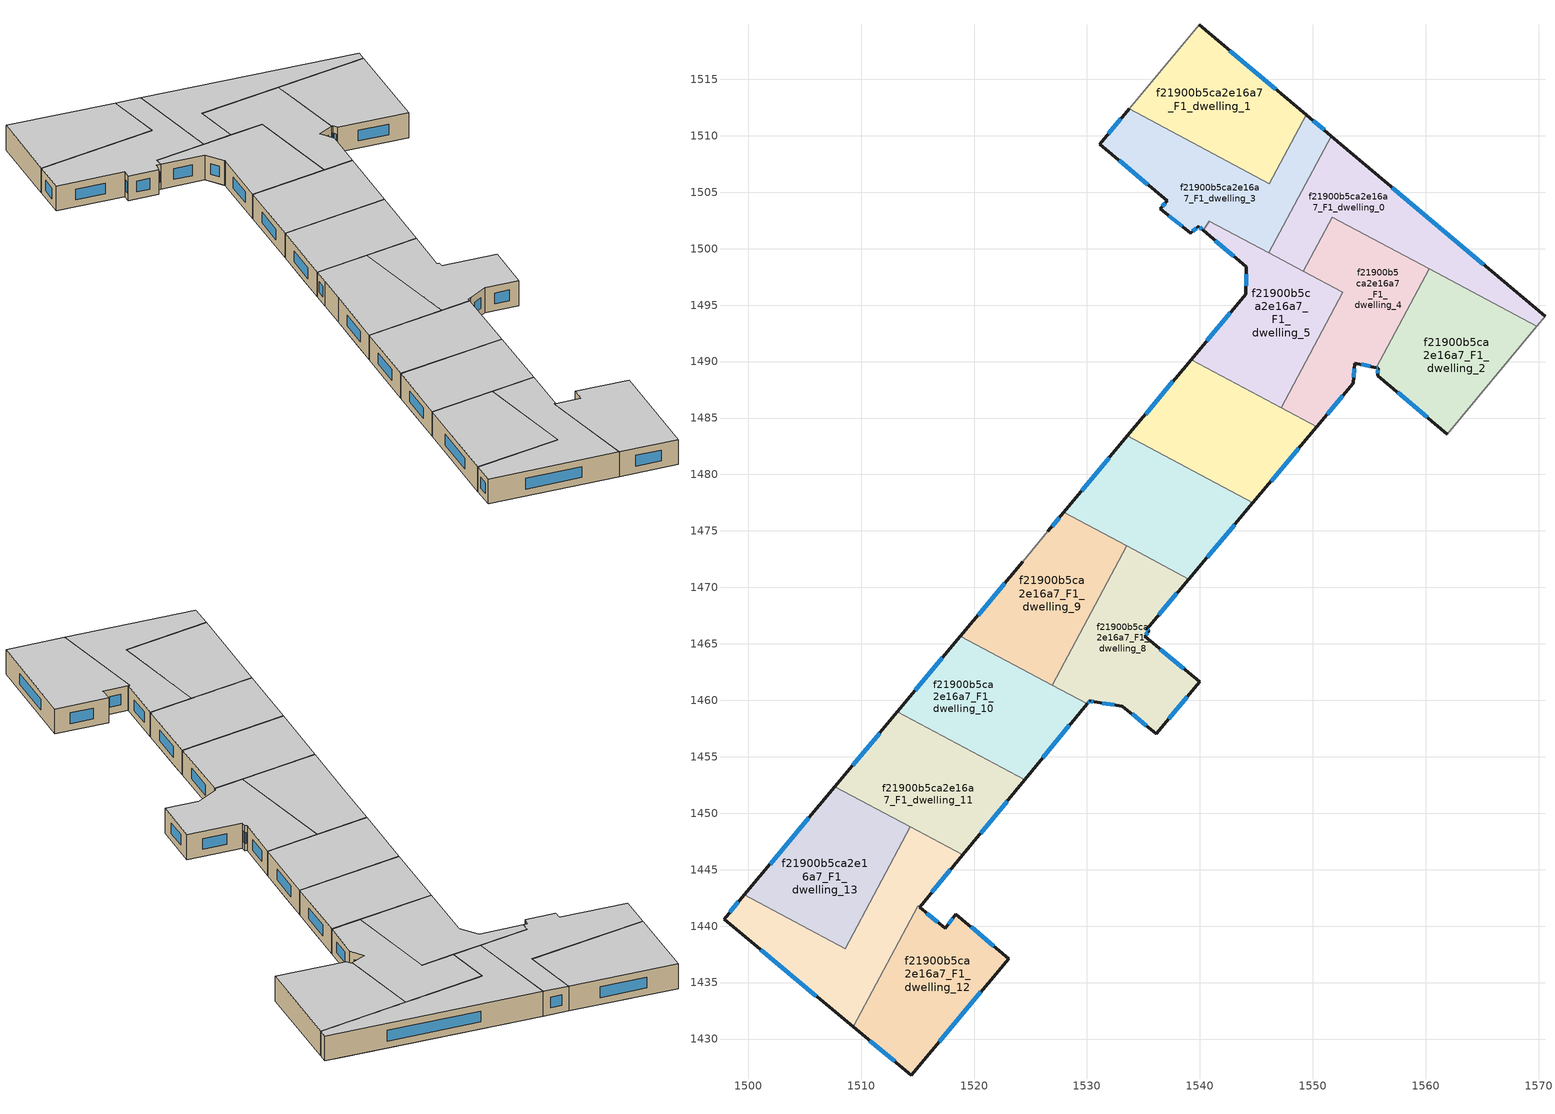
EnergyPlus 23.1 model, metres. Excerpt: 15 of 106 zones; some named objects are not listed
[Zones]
f21900b5ca2e16a7_F1_dwelling_0
 floor to f21900b5ca2e16a7_F0_dwelling_0 (EU_floor_Construction): 1569.01,1495.33 1552.14,1502.97 1551.99,1502.64 1551.72,1502.79 1549.45,1498.54 1546.3,1499.97 1551.63,1509.98 z3
 floor to f21900b5ca2e16a7_F0_dwelling_2 (EU_floor_Construction): 1569.01,1495.33 1570.56,1494.02 1569.83,1493.13 1561.61,1497.51 1562.05,1498.48 z3
 floor to f21900b5ca2e16a7_F0_dwelling_5 (EU_floor_Construction): 1549.45,1498.54 1549.16,1497.99 1546.11,1499.62 1546.3,1499.97 z3
 floor to f21900b5ca2e16a7_F0_dwelling_4 (EU_floor_Construction): 1562.05,1498.48 1561.61,1497.51 1551.99,1502.64 1552.14,1502.97 z3
 wall outside (EU_wall_Construction): 1570.56,1494.02 1551.63,1509.98 z3:6
 wall adiabatic (EU_wall_Construction): 1569.83,1493.13 1570.56,1494.02 z3:6
 wall to f21900b5ca2e16a7_F1_dwelling_4 (EU_wall_Construction): 1549.16,1497.99 1551.72,1502.79 1560.3,1498.21 z3:6
 wall to f21900b5ca2e16a7_F1_dwelling_3 (EU_wall_Construction): 1551.63,1509.98 1546.11,1499.62 z3:6
 wall to f21900b5ca2e16a7_F1_dwelling_2 (EU_wall_Construction): 1560.31,1498.21 1569.83,1493.13 z3:6
 wall to f21900b5ca2e16a7_F1_dwelling_5 (EU_wall_Construction): 1546.11,1499.62 1549.16,1497.99 z3:6
 window (EU_Window_Construction): 1565.15,1498.58 1557.04,1505.42 z3.86:5.14
 ceiling to f21900b5ca2e16a7_F2_dwelling_0 (EU_floor_Construction): 1569.83,1493.13 1570.56,1494.02 1551.63,1509.98 1546.11,1499.62 1549.16,1497.99 1551.72,1502.79 z6
f21900b5ca2e16a7_F1_dwelling_1
 floor to f21900b5ca2e16a7_F0_dwelling_1 (EU_floor_Construction): 1547.67,1513.31 1544.62,1506.57 1533.73,1512.38 1539.95,1519.82 z3
 floor to f21900b5ca2e16a7_F0_dwelling_3 (EU_floor_Construction): 1549.4,1511.85 1546.15,1505.75 1544.62,1506.57 1547.67,1513.31 z3
 wall outside (EU_wall_Construction): 1549.4,1511.85 1539.95,1519.82 z3:6
 wall to f21900b5ca2e16a7_F1_dwelling_3 (EU_wall_Construction): 1533.73,1512.38 1546.15,1505.75 1549.4,1511.85 z3:6
 wall adiabatic (EU_wall_Construction): 1539.95,1519.82 1533.73,1512.38 z3:6
 window (EU_Window_Construction): 1546.7,1514.13 1542.65,1517.54 z3.86:5.14
 ceiling to f21900b5ca2e16a7_F2_dwelling_1 (EU_floor_Construction): 1546.15,1505.75 1549.4,1511.85 1539.95,1519.82 1533.73,1512.38 z6
f21900b5ca2e16a7_F1_dwelling_10
 floor to f21900b5ca2e16a7_F0_dwelling_10 (EU_floor_Construction): 1530.02,1459.68 1524.5,1452.98 1520.74,1454.98 1524.26,1462.75 z3
 floor to f21900b5ca2e16a7_F0_dwelling_11 (EU_floor_Construction): 1524.26,1462.75 1520.74,1454.98 1513.22,1459 1518.79,1465.67 z3
 wall outside (EU_wall_Construction): 1524.5,1452.98 1530.02,1459.68 / 1518.79,1465.67 1513.22,1459 z3:6
 wall to f21900b5ca2e16a7_F1_dwelling_11 (EU_wall_Construction): 1513.22,1459 1524.5,1452.98 z3:6
 wall to f21900b5ca2e16a7_F1_dwelling_9 (EU_wall_Construction): 1526.93,1461.33 1518.79,1465.67 z3:6
 wall to f21900b5ca2e16a7_F1_dwelling_8 (EU_wall_Construction): 1530.02,1459.68 1526.93,1461.33 z3:6
 window (EU_Window_Construction): 1526.08,1454.9 1528.44,1457.77 / 1517.2,1463.76 1514.81,1460.9 z3.86:5.14
 ceiling to f21900b5ca2e16a7_F2_dwelling_10 (EU_floor_Construction): 1524.5,1452.98 1530.02,1459.68 1518.79,1465.67 1513.22,1459 z6
f21900b5ca2e16a7_F1_dwelling_11
 floor to f21900b5ca2e16a7_F0_dwelling_11 (EU_floor_Construction): 1520.74,1454.98 1519.94,1453.21 1511.55,1457.01 1513.22,1459 z3
 floor to f21900b5ca2e16a7_F0_dwelling_10 (EU_floor_Construction): 1524.5,1452.98 1523.4,1451.64 1519.94,1453.21 1520.74,1454.98 z3
 floor to f21900b5ca2e16a7_F0_dwelling_12 (EU_floor_Construction): 1523.4,1451.64 1519.01,1446.31 1507.66,1452.36 1511.55,1457.01 z3
 wall outside (EU_wall_Construction): 1519.01,1446.31 1524.5,1452.98 / 1513.22,1459 1507.66,1452.36 z3:6
 wall to f21900b5ca2e16a7_F1_dwelling_13 (EU_wall_Construction): 1507.66,1452.36 1514.36,1448.79 z3:6
 wall to f21900b5ca2e16a7_F1_dwelling_14 (EU_wall_Construction): 1514.36,1448.79 1519.01,1446.31 z3:6
 window (EU_Window_Construction): 1520.58,1448.22 1522.93,1451.08 / 1511.63,1457.1 1509.25,1454.25 z3.86:5.14
 ceiling to f21900b5ca2e16a7_F2_dwelling_11 (EU_floor_Construction): 1519.01,1446.31 1524.5,1452.98 1513.22,1459 1507.66,1452.36 z6
f21900b5ca2e16a7_F1_dwelling_12
 floor to f21900b5ca2e16a7_F0_dwelling_13 (EU_floor_Construction): 1523.07,1437.12 1514.45,1426.8 1509.98,1430.52 1515.06,1441.74 1515.17,1441.66 1517.43,1439.82 1518.39,1441.04 z3
 floor to f21900b5ca2e16a7_F0_dwelling_15 (EU_floor_Construction): 1515.06,1441.74 1509.98,1430.52 1509.31,1431.08 1515.01,1441.78 z3
 wall outside (EU_wall_Construction): 1509.31,1431.08 1514.45,1426.8 1523.07,1437.12 1518.39,1441.04 1517.43,1439.82 1515.17,1441.65 z3:6
 wall to f21900b5ca2e16a7_F1_dwelling_14 (EU_wall_Construction): 1515.17,1441.66 1515.01,1441.79 / 1515.01,1441.78 1509.31,1431.08 z3:6
 window (EU_Window_Construction): 1516.91,1429.75 1520.61,1434.17 / 1510.77,1429.86 1512.98,1428.03 / 1516.78,1440.34 1515.82,1441.13 / 1518.12,1440.69 1517.7,1440.17 / 1521.73,1438.24 1519.73,1439.92 z3.86:5.14
 ceiling to f21900b5ca2e16a7_F2_dwelling_12 (EU_floor_Construction): 1514.45,1426.8 1523.07,1437.12 1518.39,1441.04 1517.43,1439.82 1515.17,1441.65 1515.01,1441.79 1509.31,1431.08 z6
f21900b5ca2e16a7_F1_dwelling_13
 floor to f21900b5ca2e16a7_F0_dwelling_14 (EU_floor_Construction): 1513.3,1447.64 1510.83,1442.17 1508.6,1437.98 1499.64,1442.76 1506.35,1450.79 z3
 floor to f21900b5ca2e16a7_F0_dwelling_12 (EU_floor_Construction): 1514.36,1448.79 1513.66,1447.48 1506.35,1450.79 1507.66,1452.36 z3
 floor to f21900b5ca2e16a7_F0_dwelling_15 (EU_floor_Construction): 1513.66,1447.48 1510.83,1442.17 1513.3,1447.64 z3
 wall outside (EU_wall_Construction): 1507.66,1452.36 1499.64,1442.76 z3:6
 wall to f21900b5ca2e16a7_F1_dwelling_14 (EU_wall_Construction): 1499.64,1442.76 1508.6,1437.98 1514.36,1448.79 z3:6
 window (EU_Window_Construction): 1505.37,1449.61 1501.93,1445.5 z3.86:5.14
 ceiling to f21900b5ca2e16a7_F2_dwelling_13 (EU_floor_Construction): 1508.6,1437.98 1514.36,1448.79 1507.66,1452.36 1499.64,1442.76 z6
f21900b5ca2e16a7_F1_dwelling_14
 floor to f21900b5ca2e16a7_F0_dwelling_14 (EU_floor_Construction): 1510.83,1442.17 1508.73,1437.53 1498.97,1441.95 1499.64,1442.76 1508.6,1437.98 z3
 floor to f21900b5ca2e16a7_F0_dwelling_15 (EU_floor_Construction): 1516.98,1445.97 1515.07,1441.74 1515.01,1441.79 1509.31,1431.08 1497.85,1440.62 1498.97,1441.95 1508.73,1437.53 1510.83,1442.17 1513.66,1447.48 z3
 floor to f21900b5ca2e16a7_F0_dwelling_13 (EU_floor_Construction): 1518.25,1445.4 1515.17,1441.66 1515.07,1441.74 1516.98,1445.97 z3
 floor to f21900b5ca2e16a7_F0_dwelling_12 (EU_floor_Construction): 1519.01,1446.31 1518.25,1445.4 1513.66,1447.48 1514.36,1448.79 z3
 wall outside (EU_wall_Construction): 1515.17,1441.66 1519.01,1446.31 / 1499.64,1442.76 1497.85,1440.62 1509.31,1431.08 z3:6
 window (EU_Window_Construction): 1516.27,1442.99 1517.91,1444.98 / 1501.12,1437.89 1506.03,1433.81 / 1499.13,1442.15 1498.36,1441.23 z3.86:5.14
 ceiling to f21900b5ca2e16a7_F2_dwelling_14 (EU_floor_Construction): 1509.31,1431.08 1515.01,1441.79 1515.17,1441.66 1519.01,1446.31 1514.36,1448.79 1508.6,1437.98 1499.64,1442.76 1497.85,1440.62 z6
f21900b5ca2e16a7_F1_dwelling_2
 floor to f21900b5ca2e16a7_F0_dwelling_2 (EU_floor_Construction): 1569.83,1493.13 1561.92,1483.58 1557.12,1487.6 1561.61,1497.51 z3
 floor to f21900b5ca2e16a7_F0_dwelling_4 (EU_floor_Construction): 1561.61,1497.51 1557.12,1487.6 1555.74,1488.77 1555.78,1489.43 1555.64,1489.46 1560.3,1498.21 z3
 wall outside (EU_wall_Construction): 1555.64,1489.46 1555.78,1489.43 1555.74,1488.77 1561.92,1483.58 z3:6
 wall to f21900b5ca2e16a7_F1_dwelling_4 (EU_wall_Construction): 1560.3,1498.21 1555.64,1489.46 z3:6
 wall adiabatic (EU_wall_Construction): 1561.92,1483.58 1569.83,1493.13 z3:6
 window (EU_Window_Construction): 1557.5,1487.29 1560.15,1485.06 / 1555.77,1489.24 1555.75,1488.96 / 1555.68,1489.45 1555.74,1489.43 z3.86:5.14
 ceiling to f21900b5ca2e16a7_F2_dwelling_2 (EU_floor_Construction): 1561.92,1483.58 1569.83,1493.13 1560.3,1498.21 1555.64,1489.46 1555.78,1489.43 1555.74,1488.77 z6
f21900b5ca2e16a7_F1_dwelling_3
 floor to f21900b5ca2e16a7_F0_dwelling_3 (EU_floor_Construction): 1550.46,1510.96 1545.62,1500.28 1537.03,1504.17 1537.1,1504.24 1531.14,1509.27 1533.08,1511.6 1544.54,1506.41 1544.62,1506.57 1546.15,1505.75 1549.4,1511.85 z3
 floor to f21900b5ca2e16a7_F0_dwelling_1 (EU_floor_Construction): 1544.62,1506.57 1544.54,1506.41 1533.08,1511.6 1533.73,1512.38 z3
 floor to f21900b5ca2e16a7_F0_dwelling_5 (EU_floor_Construction): 1546.3,1499.97 1546.11,1499.62 1540.82,1502.43 1540.28,1501.63 1539.85,1501.98 1539.2,1501.34 1536.48,1503.54 1537.03,1504.17 z3
 floor to f21900b5ca2e16a7_F0_dwelling_0 (EU_floor_Construction): 1551.63,1509.98 1546.3,1499.97 1545.62,1500.28 1550.46,1510.96 z3
 wall outside (EU_wall_Construction): 1533.73,1512.38 1531.14,1509.27 1537.1,1504.24 1536.48,1503.54 1539.2,1501.34 1539.85,1501.98 1540.27,1501.63 / 1551.63,1509.98 1549.4,1511.85 z3:6
 wall to f21900b5ca2e16a7_F1_dwelling_5 (EU_wall_Construction): 1540.28,1501.63 1540.82,1502.43 1546.11,1499.62 z3:6
 window (EU_Window_Construction): 1532.84,1507.83 1535.4,1505.68 / 1532.99,1511.49 1531.88,1510.16 / 1550.99,1510.51 1550.04,1511.32 / 1539.97,1501.88 1540.15,1501.73 / 1539.38,1501.53 1539.66,1501.8 / 1537.26,1502.91 1538.42,1501.97 / 1536.93,1504.04 1536.66,1503.74 z3.86:5.14
 ceiling to f21900b5ca2e16a7_F2_dwelling_3 (EU_floor_Construction): 1546.11,1499.62 1551.63,1509.98 1549.4,1511.85 1546.15,1505.75 1533.73,1512.38 1531.14,1509.27 1537.1,1504.24 1536.48,1503.54 1539.2,1501.34 1539.85,1501.98 1540.28,1501.63 1540.82,1502.43 z6
f21900b5ca2e16a7_F1_dwelling_4
 floor to f21900b5ca2e16a7_F0_dwelling_4 (EU_floor_Construction): 1560.3,1498.21 1555.64,1489.46 1553.72,1489.86 1553.58,1488.08 1552.75,1487.09 1550.52,1488.1 1554.26,1496.36 1550.02,1498.29 1551.99,1502.64 z3
 floor to f21900b5ca2e16a7_F0_dwelling_6 (EU_floor_Construction): 1552.75,1487.09 1550.35,1484.24 1547.2,1485.92 1548.78,1488.89 z3
 floor to f21900b5ca2e16a7_F0_dwelling_0 (EU_floor_Construction): 1551.99,1502.64 1550.02,1498.29 1549.45,1498.54 1551.72,1502.79 z3
 floor to f21900b5ca2e16a7_F0_dwelling_5 (EU_floor_Construction): 1554.26,1496.36 1550.52,1488.1 1548.78,1488.89 1552.64,1496.13 1549.16,1497.99 1549.45,1498.54 z3
 wall outside (EU_wall_Construction): 1550.35,1484.24 1553.58,1488.08 1553.72,1489.86 1555.64,1489.46 z3:6
 wall to f21900b5ca2e16a7_F1_dwelling_5 (EU_wall_Construction): 1549.16,1497.99 1552.64,1496.13 1547.2,1485.92 z3:6
 wall to f21900b5ca2e16a7_F1_dwelling_6 (EU_wall_Construction): 1547.2,1485.92 1550.35,1484.24 z3:6
 window (EU_Window_Construction): 1551.27,1485.34 1552.66,1486.99 / 1554.27,1489.74 1555.09,1489.57 / 1553.62,1488.59 1553.68,1489.35 z3.86:5.14
 ceiling to f21900b5ca2e16a7_F2_dwelling_4 (EU_floor_Construction): 1555.64,1489.46 1560.3,1498.21 1551.72,1502.79 1549.16,1497.99 1552.64,1496.13 1547.2,1485.92 1550.35,1484.24 1553.58,1488.08 1553.72,1489.86 z6
f21900b5ca2e16a7_F1_dwelling_5
 floor to f21900b5ca2e16a7_F0_dwelling_5 (EU_floor_Construction): 1552.64,1496.13 1548.78,1488.89 1541.07,1492.38 1544.07,1495.97 1544.11,1498.42 1540.28,1501.63 1540.82,1502.43 z3
 floor to f21900b5ca2e16a7_F0_dwelling_6 (EU_floor_Construction): 1548.78,1488.89 1547.2,1485.92 1539.23,1490.17 1541.07,1492.38 z3
 wall outside (EU_wall_Construction): 1540.28,1501.63 1544.11,1498.42 1544.07,1496.06 1544.07,1495.97 1539.23,1490.17 z3:6
 wall to f21900b5ca2e16a7_F1_dwelling_6 (EU_wall_Construction): 1539.23,1490.17 1547.2,1485.92 z3:6
 window (EU_Window_Construction): 1542.69,1494.31 1540.61,1491.83 / 1544.1,1497.75 1544.08,1496.73 / 1541.37,1500.71 1543.01,1499.34 z3.86:5.14
 ceiling to f21900b5ca2e16a7_F2_dwelling_5 (EU_floor_Construction): 1547.2,1485.92 1552.64,1496.13 1540.82,1502.43 1540.28,1501.63 1544.11,1498.42 1544.07,1496.06 1544.07,1495.97 1539.23,1490.17 z6
f21900b5ca2e16a7_F1_dwelling_6
 floor to f21900b5ca2e16a7_F0_dwelling_6 (EU_floor_Construction): 1550.35,1484.24 1547.44,1480.77 1535.78,1486.05 1539.23,1490.17 z3
 floor to f21900b5ca2e16a7_F0_dwelling_7 (EU_floor_Construction): 1547.44,1480.77 1544.69,1477.49 1533.58,1483.41 1535.78,1486.05 z3
 wall outside (EU_wall_Construction): 1544.69,1477.49 1550.35,1484.24 / 1539.23,1490.17 1533.58,1483.41 z3:6
 wall to f21900b5ca2e16a7_F1_dwelling_7 (EU_wall_Construction): 1533.58,1483.41 1544.69,1477.49 z3:6
 window (EU_Window_Construction): 1546.31,1479.42 1548.73,1482.31 / 1537.61,1488.24 1535.19,1485.34 z3.86:5.14
 ceiling to f21900b5ca2e16a7_F2_dwelling_6 (EU_floor_Construction): 1544.69,1477.49 1550.35,1484.24 1539.23,1490.17 1533.58,1483.41 z6
f21900b5ca2e16a7_F1_dwelling_7
 floor to f21900b5ca2e16a7_F0_dwelling_7 (EU_floor_Construction): 1544.69,1477.49 1542.12,1474.44 1530.48,1479.71 1533.58,1483.41 z3
 floor to f21900b5ca2e16a7_F0_dwelling_8 (EU_floor_Construction): 1542.12,1474.44 1539.02,1470.73 1533.33,1473.76 1535.08,1477.63 z3
 floor to f21900b5ca2e16a7_F0_dwelling_9 (EU_floor_Construction): 1535.08,1477.63 1533.33,1473.76 1527.92,1476.64 1530.48,1479.71 z3
 wall outside (EU_wall_Construction): 1539.02,1470.73 1544.69,1477.49 / 1533.58,1483.41 1527.92,1476.64 z3:6
 wall to f21900b5ca2e16a7_F1_dwelling_9 (EU_wall_Construction): 1527.92,1476.64 1533.51,1473.67 z3:6
 wall to f21900b5ca2e16a7_F1_dwelling_8 (EU_wall_Construction): 1533.51,1473.67 1539.02,1470.73 z3:6
 window (EU_Window_Construction): 1540.64,1472.66 1543.07,1475.56 / 1531.96,1481.48 1529.54,1478.58 z3.86:5.14
 ceiling to f21900b5ca2e16a7_F2_dwelling_7 (EU_floor_Construction): 1539.02,1470.73 1544.69,1477.49 1533.58,1483.41 1527.92,1476.64 z6
f21900b5ca2e16a7_F1_dwelling_8
 floor to f21900b5ca2e16a7_F0_dwelling_8 (EU_floor_Construction): 1539.02,1470.73 1535.3,1466.3 1535.5,1466.13 1535.11,1465.67 1539.97,1461.63 1538.69,1460.11 1529.11,1464.45 1532.03,1470.89 1533.51,1473.67 z3
 floor to f21900b5ca2e16a7_F0_dwelling_10 (EU_floor_Construction): 1538.69,1460.11 1536.12,1457.03 1533.14,1459.5 1530.65,1459.86 1530.25,1459.96 1530.02,1459.68 1526.93,1461.33 1528.69,1464.64 z3
 floor to f21900b5ca2e16a7_F0_dwelling_9 (EU_floor_Construction): 1532.03,1470.89 1529.11,1464.45 1528.69,1464.64 z3
 wall outside (EU_wall_Construction): 1530.02,1459.68 1530.25,1459.96 1530.65,1459.86 1533.14,1459.5 1536.12,1457.03 1539.97,1461.63 1535.11,1465.67 1535.5,1466.13 1535.3,1466.3 1539.02,1470.73 z3:6
 wall to f21900b5ca2e16a7_F1_dwelling_9 (EU_wall_Construction): 1533.51,1473.67 1526.93,1461.33 z3:6
 window (EU_Window_Construction): 1530.09,1459.76 1530.18,1459.88 / 1536.36,1467.57 1537.95,1469.47 / 1535.44,1466.18 1535.35,1466.25 / 1535.22,1465.8 1535.39,1466 / 1538.58,1462.79 1536.5,1464.52 / 1537.22,1458.35 1538.87,1460.32 / 1533.99,1458.79 1535.27,1457.73 / 1531.36,1459.75 1532.43,1459.6 / 1530.36,1459.93 1530.53,1459.89 z3.86:5.14
 ceiling to f21900b5ca2e16a7_F2_dwelling_8 (EU_floor_Construction): 1536.12,1457.03 1539.97,1461.63 1535.11,1465.67 1535.5,1466.13 1535.3,1466.3 1539.02,1470.73 1533.51,1473.67 1526.93,1461.33 1530.02,1459.68 1530.25,1459.96 1530.65,1459.86 1533.14,1459.5 z6
f21900b5ca2e16a7_F1_dwelling_9
 floor to f21900b5ca2e16a7_F0_dwelling_9 (EU_floor_Construction): 1533.33,1473.76 1532.03,1470.89 1528.69,1464.64 1520.88,1468.17 1524.29,1472.25 1526.51,1474.95 1527.92,1476.64 z3
 floor to f21900b5ca2e16a7_F0_dwelling_11 (EU_floor_Construction): 1525.72,1465.98 1524.26,1462.76 1518.79,1465.67 1520.88,1468.17 z3
 floor to f21900b5ca2e16a7_F0_dwelling_8 (EU_floor_Construction): 1533.51,1473.67 1532.03,1470.89 1533.33,1473.76 z3
 floor to f21900b5ca2e16a7_F0_dwelling_10 (EU_floor_Construction): 1528.69,1464.64 1526.93,1461.33 1524.26,1462.76 1525.72,1465.98 z3
 wall outside (EU_wall_Construction): 1527.92,1476.64 1526.51,1474.95 / 1524.29,1472.25 1518.79,1465.67 z3:6
 wall adiabatic (EU_wall_Construction): 1526.51,1474.95 1524.29,1472.25 z3:6
 window (EU_Window_Construction): 1527.52,1476.16 1526.91,1475.43 / 1522.72,1470.37 1520.36,1467.55 z3.86:5.14
 ceiling to f21900b5ca2e16a7_F2_dwelling_9 (EU_floor_Construction): 1526.93,1461.33 1533.51,1473.67 1527.92,1476.64 1526.51,1474.95 1524.29,1472.25 1518.79,1465.67 z6
[Building]
EU S2 Campaign: North Axis=0; Terrain=City; Solar Distribution=FullExterior
[Site:Location]
Helsinki-Vantaa.AP: Latitude=60.317; Longitude=24.963; Time Zone=2; Elevation=54.6
[SizingPeriod:WeatherFileDays]
AnnualSizingPeriod: Begin Month=1; Begin Day of Month=1; End Month=12; End Day of Month=31; Day of Week for Start Day=Monday; Use Weather File Daylight Saving Period=No; Use Weather File Rain and Snow Indicators=No
[MATERIAL]
EU_InternalMass_Material: Roughness=MediumRough; Thickness=0.1; Conductivity=1; Density=1800; Specific Heat=900; Thermal Absorptance=0.9; Solar Absorptance=0.7; Visible Absorptance=0.7
[MATERIAL:NOMASS] Roughness=MediumRough; Thermal Absorptance=0.9; Solar Absorptance=0.7; Visible Absorptance=0.7
Name | Thermal Resistance
EU_wall_NoMass | 1.10183
EU_floor_NoMass | 1.70606
[WINDOWMATERIAL:SIMPLEGLAZINGSYSTEM]
EU_Window_SimpleGlazing: UFactor=3.11035; Solar Heat Gain Coefficient=0.8; Visible Transmittance=0.8
[CONSTRUCTION]
EU_wall_Construction: EU_wall_NoMass
EU_floor_Construction: EU_floor_NoMass
EU_Window_Construction: EU_Window_SimpleGlazing
EU_InternalMass_Construction: EU_InternalMass_Material
[ZONE] Type=1; Multiplier=1; Ceiling Height=autocalculate; Floor Area=autocalculate; Part of Total Floor Area=Yes
Name | Volume
f21900b5ca2e16a7_F1_dwelling_0; f21900b5ca2e16a7_F1_dwelling_6 | 325.83
f21900b5ca2e16a7_F1_dwelling_1 | 325.787
f21900b5ca2e16a7_F1_dwelling_10 | 325.777
f21900b5ca2e16a7_F1_dwelling_11 | 325.799
f21900b5ca2e16a7_F1_dwelling_12 | 311.658
f21900b5ca2e16a7_F1_dwelling_13 | 325.761
f21900b5ca2e16a7_F1_dwelling_14 | 339.902
f21900b5ca2e16a7_F1_dwelling_2 | 325.776
f21900b5ca2e16a7_F1_dwelling_3 | 342.641
f21900b5ca2e16a7_F1_dwelling_4 | 325.773
f21900b5ca2e16a7_F1_dwelling_5 | 308.908
f21900b5ca2e16a7_F1_dwelling_7 | 325.763
f21900b5ca2e16a7_F1_dwelling_8 | 325.797
f21900b5ca2e16a7_F1_dwelling_9 | 325.784
[INTERNALMASS] Construction=EU_InternalMass_Construction
Name | Zone or ZoneList | Surface Area
f21900b5ca2e16a7_F1_dwelling_0_EU_InternalMass | f21900b5ca2e16a7_F1_dwelling_0 | 108.609
f21900b5ca2e16a7_F1_dwelling_1_EU_InternalMass | f21900b5ca2e16a7_F1_dwelling_1 | 108.596
f21900b5ca2e16a7_F1_dwelling_2_EU_InternalMass | f21900b5ca2e16a7_F1_dwelling_2 | 108.591
f21900b5ca2e16a7_F1_dwelling_3_EU_InternalMass | f21900b5ca2e16a7_F1_dwelling_3 | 114.216
f21900b5ca2e16a7_F1_dwelling_4_EU_InternalMass | f21900b5ca2e16a7_F1_dwelling_4 | 108.591
f21900b5ca2e16a7_F1_dwelling_5_EU_InternalMass | f21900b5ca2e16a7_F1_dwelling_5 | 102.98
f21900b5ca2e16a7_F1_dwelling_6_EU_InternalMass | f21900b5ca2e16a7_F1_dwelling_6 | 108.61
f21900b5ca2e16a7_F1_dwelling_7_EU_InternalMass | f21900b5ca2e16a7_F1_dwelling_7 | 108.588
f21900b5ca2e16a7_F1_dwelling_8_EU_InternalMass | f21900b5ca2e16a7_F1_dwelling_8 | 108.599
f21900b5ca2e16a7_F1_dwelling_9_EU_InternalMass | f21900b5ca2e16a7_F1_dwelling_9 | 108.594
f21900b5ca2e16a7_F1_dwelling_10_EU_InternalMass | f21900b5ca2e16a7_F1_dwelling_10 | 108.598
f21900b5ca2e16a7_F1_dwelling_11_EU_InternalMass | f21900b5ca2e16a7_F1_dwelling_11 | 108.6
f21900b5ca2e16a7_F1_dwelling_12_EU_InternalMass | f21900b5ca2e16a7_F1_dwelling_12 | 103.886
f21900b5ca2e16a7_F1_dwelling_13_EU_InternalMass | f21900b5ca2e16a7_F1_dwelling_13 | 108.587
f21900b5ca2e16a7_F1_dwelling_14_EU_InternalMass | f21900b5ca2e16a7_F1_dwelling_14 | 113.301
[OTHEREQUIPMENT] Fuel Type=Electricity; Design Level Calculation Method=Watts/Area; Power per Zone Floor Area=1; Fraction Latent=0; Fraction Radiant=0; Fraction Lost=0; Carbon Dioxide Generation Rate=0; EndUse Subcategory=EU_Step8_InternalGains
Name | Zone or ZoneList or Space or SpaceList | Schedule
EU_Step8_InternalGain_f21900b5ca2e16a7_F1_dwelling_0_f000 | f21900b5ca2e16a7_F1_dwelling_0 | EU_Step8_GainSchedule_f21900b5ca2e16a7_F1_dwelling_0_f000
EU_Step8_InternalGain_f21900b5ca2e16a7_F1_dwelling_1_f000 | f21900b5ca2e16a7_F1_dwelling_1 | EU_Step8_GainSchedule_f21900b5ca2e16a7_F1_dwelling_1_f000
EU_Step8_InternalGain_f21900b5ca2e16a7_F1_dwelling_2_f000 | f21900b5ca2e16a7_F1_dwelling_2 | EU_Step8_GainSchedule_f21900b5ca2e16a7_F1_dwelling_2_f000
EU_Step8_InternalGain_f21900b5ca2e16a7_F1_dwelling_3_f000 | f21900b5ca2e16a7_F1_dwelling_3 | EU_Step8_GainSchedule_f21900b5ca2e16a7_F1_dwelling_3_f000
EU_Step8_InternalGain_f21900b5ca2e16a7_F1_dwelling_4_f000 | f21900b5ca2e16a7_F1_dwelling_4 | EU_Step8_GainSchedule_f21900b5ca2e16a7_F1_dwelling_4_f000
EU_Step8_InternalGain_f21900b5ca2e16a7_F1_dwelling_5_f000 | f21900b5ca2e16a7_F1_dwelling_5 | EU_Step8_GainSchedule_f21900b5ca2e16a7_F1_dwelling_5_f000
EU_Step8_InternalGain_f21900b5ca2e16a7_F1_dwelling_6_f000 | f21900b5ca2e16a7_F1_dwelling_6 | EU_Step8_GainSchedule_f21900b5ca2e16a7_F1_dwelling_6_f000
EU_Step8_InternalGain_f21900b5ca2e16a7_F1_dwelling_7_f000 | f21900b5ca2e16a7_F1_dwelling_7 | EU_Step8_GainSchedule_f21900b5ca2e16a7_F1_dwelling_7_f000
EU_Step8_InternalGain_f21900b5ca2e16a7_F1_dwelling_8_f000 | f21900b5ca2e16a7_F1_dwelling_8 | EU_Step8_GainSchedule_f21900b5ca2e16a7_F1_dwelling_8_f000
EU_Step8_InternalGain_f21900b5ca2e16a7_F1_dwelling_9_f000 | f21900b5ca2e16a7_F1_dwelling_9 | EU_Step8_GainSchedule_f21900b5ca2e16a7_F1_dwelling_9_f000
EU_Step8_InternalGain_f21900b5ca2e16a7_F1_dwelling_10_f000 | f21900b5ca2e16a7_F1_dwelling_10 | EU_Step8_GainSchedule_f21900b5ca2e16a7_F1_dwelling_10_f000
EU_Step8_InternalGain_f21900b5ca2e16a7_F1_dwelling_11_f000 | f21900b5ca2e16a7_F1_dwelling_11 | EU_Step8_GainSchedule_f21900b5ca2e16a7_F1_dwelling_11_f000
EU_Step8_InternalGain_f21900b5ca2e16a7_F1_dwelling_12_f000 | f21900b5ca2e16a7_F1_dwelling_12 | EU_Step8_GainSchedule_f21900b5ca2e16a7_F1_dwelling_12_f000
EU_Step8_InternalGain_f21900b5ca2e16a7_F1_dwelling_13_f000 | f21900b5ca2e16a7_F1_dwelling_13 | EU_Step8_GainSchedule_f21900b5ca2e16a7_F1_dwelling_13_f000
EU_Step8_InternalGain_f21900b5ca2e16a7_F1_dwelling_14_f000 | f21900b5ca2e16a7_F1_dwelling_14 | EU_Step8_GainSchedule_f21900b5ca2e16a7_F1_dwelling_14_f000
[ZONEVENTILATION:DESIGNFLOWRATE] Schedule=EU_AlwaysOn; Design Flow Rate Calculation Method=AirChanges/Hour; Air Changes per Hour=0.756316; Ventilation Type=Natural; Fan Pressure Rise=0; Fan Total Efficiency=1; Constant Term Coefficient=1; Temperature Term Coefficient=0; Velocity Term Coefficient=0; Velocity Squared Term Coefficient=0; Minimum Indoor Temperature=-100; Maximum Indoor Temperature=100; Delta Temperature=-100; Minimum Outdoor Temperature=-100; Maximum Outdoor Temperature=100; Maximum Wind Speed=40
Name | Zone or ZoneList or Space or SpaceList
EU_ConstantAir_f21900b5ca2e16a7_F1_dwelling_0 | f21900b5ca2e16a7_F1_dwelling_0
EU_ConstantAir_f21900b5ca2e16a7_F1_dwelling_1 | f21900b5ca2e16a7_F1_dwelling_1
EU_ConstantAir_f21900b5ca2e16a7_F1_dwelling_2 | f21900b5ca2e16a7_F1_dwelling_2
EU_ConstantAir_f21900b5ca2e16a7_F1_dwelling_3 | f21900b5ca2e16a7_F1_dwelling_3
EU_ConstantAir_f21900b5ca2e16a7_F1_dwelling_4 | f21900b5ca2e16a7_F1_dwelling_4
EU_ConstantAir_f21900b5ca2e16a7_F1_dwelling_5 | f21900b5ca2e16a7_F1_dwelling_5
EU_ConstantAir_f21900b5ca2e16a7_F1_dwelling_6 | f21900b5ca2e16a7_F1_dwelling_6
EU_ConstantAir_f21900b5ca2e16a7_F1_dwelling_7 | f21900b5ca2e16a7_F1_dwelling_7
EU_ConstantAir_f21900b5ca2e16a7_F1_dwelling_8 | f21900b5ca2e16a7_F1_dwelling_8
EU_ConstantAir_f21900b5ca2e16a7_F1_dwelling_9 | f21900b5ca2e16a7_F1_dwelling_9
EU_ConstantAir_f21900b5ca2e16a7_F1_dwelling_10 | f21900b5ca2e16a7_F1_dwelling_10
EU_ConstantAir_f21900b5ca2e16a7_F1_dwelling_11 | f21900b5ca2e16a7_F1_dwelling_11
EU_ConstantAir_f21900b5ca2e16a7_F1_dwelling_12 | f21900b5ca2e16a7_F1_dwelling_12
EU_ConstantAir_f21900b5ca2e16a7_F1_dwelling_13 | f21900b5ca2e16a7_F1_dwelling_13
EU_ConstantAir_f21900b5ca2e16a7_F1_dwelling_14 | f21900b5ca2e16a7_F1_dwelling_14
[HVACTEMPLATE:ZONE:IDEALLOADSAIRSYSTEM] System Availability Schedule=EU_AlwaysOn; Maximum Heating Supply Air Temperature=50; Minimum Cooling Supply Air Temperature=13; Maximum Heating Supply Air Humidity Ratio=0.0156; Minimum Cooling Supply Air Humidity Ratio=0.0077; Heating Limit=NoLimit; Cooling Limit=NoLimit; Heating Availability Schedule=EU_AlwaysOn; Cooling Availability Schedule=EU_CoolingOff; Dehumidification Control Type=ConstantSensibleHeatRatio; Cooling Sensible Heat Ratio=0.7; Dehumidification Setpoint=60; Humidification Control Type=None; Humidification Setpoint=30; Outdoor Air Method=None; Outdoor Air Flow Rate per Person=0.00944; Outdoor Air Flow Rate per Zone Floor Area=0; Outdoor Air Flow Rate per Zone=0; Demand Controlled Ventilation Type=None; Outdoor Air Economizer Type=NoEconomizer; Heat Recovery Type=None; Sensible Heat Recovery Effectiveness=0.7; Latent Heat Recovery Effectiveness=0.65
Name | Template Thermostat
f21900b5ca2e16a7_F1_dwelling_0 | EU_HeatOnly_f21900b5ca2e16a7_F1_dwelling_0
f21900b5ca2e16a7_F1_dwelling_1 | EU_HeatOnly_f21900b5ca2e16a7_F1_dwelling_1
f21900b5ca2e16a7_F1_dwelling_2 | EU_HeatOnly_f21900b5ca2e16a7_F1_dwelling_2
f21900b5ca2e16a7_F1_dwelling_3 | EU_HeatOnly_f21900b5ca2e16a7_F1_dwelling_3
f21900b5ca2e16a7_F1_dwelling_4 | EU_HeatOnly_f21900b5ca2e16a7_F1_dwelling_4
f21900b5ca2e16a7_F1_dwelling_5 | EU_HeatOnly_f21900b5ca2e16a7_F1_dwelling_5
f21900b5ca2e16a7_F1_dwelling_6 | EU_HeatOnly_f21900b5ca2e16a7_F1_dwelling_6
f21900b5ca2e16a7_F1_dwelling_7 | EU_HeatOnly_f21900b5ca2e16a7_F1_dwelling_7
f21900b5ca2e16a7_F1_dwelling_8 | EU_HeatOnly_f21900b5ca2e16a7_F1_dwelling_8
f21900b5ca2e16a7_F1_dwelling_9 | EU_HeatOnly_f21900b5ca2e16a7_F1_dwelling_9
f21900b5ca2e16a7_F1_dwelling_10 | EU_HeatOnly_f21900b5ca2e16a7_F1_dwelling_10
f21900b5ca2e16a7_F1_dwelling_11 | EU_HeatOnly_f21900b5ca2e16a7_F1_dwelling_11
f21900b5ca2e16a7_F1_dwelling_12 | EU_HeatOnly_f21900b5ca2e16a7_F1_dwelling_12
f21900b5ca2e16a7_F1_dwelling_13 | EU_HeatOnly_f21900b5ca2e16a7_F1_dwelling_13
f21900b5ca2e16a7_F1_dwelling_14 | EU_HeatOnly_f21900b5ca2e16a7_F1_dwelling_14
[SIZING:ZONE] Zone Cooling Design Supply Air Temperature Input Method=SupplyAirTemperature; Zone Cooling Design Supply Air Temperature=13; Zone Heating Design Supply Air Temperature Input Method=SupplyAirTemperature; Zone Heating Design Supply Air Temperature=50; Zone Cooling Design Supply Air Humidity Ratio=0.008; Zone Heating Design Supply Air Humidity Ratio=0.008; Cooling Design Air Flow Method=DesignDay; Cooling Design Air Flow Rate=0; Cooling Minimum Air Flow per Zone Floor Area=0.000762; Cooling Minimum Air Flow=0; Cooling Minimum Air Flow Fraction=0.2; Heating Design Air Flow Method=DesignDay; Heating Design Air Flow Rate=0; Heating Maximum Air Flow per Zone Floor Area=0.002032; Heating Maximum Air Flow=0.141576; Heating Maximum Air Flow Fraction=0.3; Account for Dedicated Outdoor Air System=No; Dedicated Outdoor Air System Control Strategy=NeutralSupplyAir; Dedicated Outdoor Air Low Setpoint Temperature for Design=autosize; Dedicated Outdoor Air High Setpoint Temperature for Design=autosize; Zone Load Sizing Method=Sensible Load Only No Latent Load; Zone Latent Cooling Design Supply Air Humidity Ratio Input Method=HumidityRatioDifference; Zone Cooling Design Supply Air Humidity Ratio Difference=0.005; Zone Latent Heating Design Supply Air Humidity Ratio Input Method=HumidityRatioDifference; Zone Humidification Design Supply Air Humidity Ratio Difference=0.005
f21900b5ca2e16a7_F1_dwelling_0; f21900b5ca2e16a7_F1_dwelling_1; f21900b5ca2e16a7_F1_dwelling_2; f21900b5ca2e16a7_F1_dwelling_3; f21900b5ca2e16a7_F1_dwelling_4; f21900b5ca2e16a7_F1_dwelling_5; f21900b5ca2e16a7_F1_dwelling_6; f21900b5ca2e16a7_F1_dwelling_7; f21900b5ca2e16a7_F1_dwelling_8; f21900b5ca2e16a7_F1_dwelling_9; f21900b5ca2e16a7_F1_dwelling_10; f21900b5ca2e16a7_F1_dwelling_11; f21900b5ca2e16a7_F1_dwelling_12; f21900b5ca2e16a7_F1_dwelling_13; f21900b5ca2e16a7_F1_dwelling_14
[SCHEDULE:CONSTANT]
Name | Hourly Value
EU_AlwaysOn | 1
EU_CoolingOff | 0
[SCHEDULE:FILE] Column Number=1; Rows to Skip at Top=0; Number of Hours of Data=8760; Column Separator=Comma; Interpolate to Timestep=No; Minutes per Item=60; Adjust Schedule for Daylight Savings=Yes
Name | File
EU_Step8_GainSchedule_f21900b5ca2e16a7_F1_dwelling_0_f000 | ../../schedules/f21900b5ca2e16a7/f21900b5ca2e16a7_F1_dwelling_0_f000_gain.csv
EU_Step8_GainSchedule_f21900b5ca2e16a7_F1_dwelling_1_f000 | ../../schedules/f21900b5ca2e16a7/f21900b5ca2e16a7_F1_dwelling_1_f000_gain.csv
EU_Step8_GainSchedule_f21900b5ca2e16a7_F1_dwelling_2_f000 | ../../schedules/f21900b5ca2e16a7/f21900b5ca2e16a7_F1_dwelling_2_f000_gain.csv
EU_Step8_GainSchedule_f21900b5ca2e16a7_F1_dwelling_3_f000 | ../../schedules/f21900b5ca2e16a7/f21900b5ca2e16a7_F1_dwelling_3_f000_gain.csv
EU_Step8_GainSchedule_f21900b5ca2e16a7_F1_dwelling_4_f000 | ../../schedules/f21900b5ca2e16a7/f21900b5ca2e16a7_F1_dwelling_4_f000_gain.csv
EU_Step8_GainSchedule_f21900b5ca2e16a7_F1_dwelling_5_f000 | ../../schedules/f21900b5ca2e16a7/f21900b5ca2e16a7_F1_dwelling_5_f000_gain.csv
EU_Step8_GainSchedule_f21900b5ca2e16a7_F1_dwelling_6_f000 | ../../schedules/f21900b5ca2e16a7/f21900b5ca2e16a7_F1_dwelling_6_f000_gain.csv
EU_Step8_GainSchedule_f21900b5ca2e16a7_F1_dwelling_7_f000 | ../../schedules/f21900b5ca2e16a7/f21900b5ca2e16a7_F1_dwelling_7_f000_gain.csv
EU_Step8_GainSchedule_f21900b5ca2e16a7_F1_dwelling_8_f000 | ../../schedules/f21900b5ca2e16a7/f21900b5ca2e16a7_F1_dwelling_8_f000_gain.csv
EU_Step8_GainSchedule_f21900b5ca2e16a7_F1_dwelling_9_f000 | ../../schedules/f21900b5ca2e16a7/f21900b5ca2e16a7_F1_dwelling_9_f000_gain.csv
EU_Step8_GainSchedule_f21900b5ca2e16a7_F1_dwelling_10_f000 | ../../schedules/f21900b5ca2e16a7/f21900b5ca2e16a7_F1_dwelling_10_f000_gain.csv
EU_Step8_GainSchedule_f21900b5ca2e16a7_F1_dwelling_11_f000 | ../../schedules/f21900b5ca2e16a7/f21900b5ca2e16a7_F1_dwelling_11_f000_gain.csv
EU_Step8_GainSchedule_f21900b5ca2e16a7_F1_dwelling_12_f000 | ../../schedules/f21900b5ca2e16a7/f21900b5ca2e16a7_F1_dwelling_12_f000_gain.csv
EU_Step8_GainSchedule_f21900b5ca2e16a7_F1_dwelling_13_f000 | ../../schedules/f21900b5ca2e16a7/f21900b5ca2e16a7_F1_dwelling_13_f000_gain.csv
EU_Step8_GainSchedule_f21900b5ca2e16a7_F1_dwelling_14_f000 | ../../schedules/f21900b5ca2e16a7/f21900b5ca2e16a7_F1_dwelling_14_f000_gain.csv
